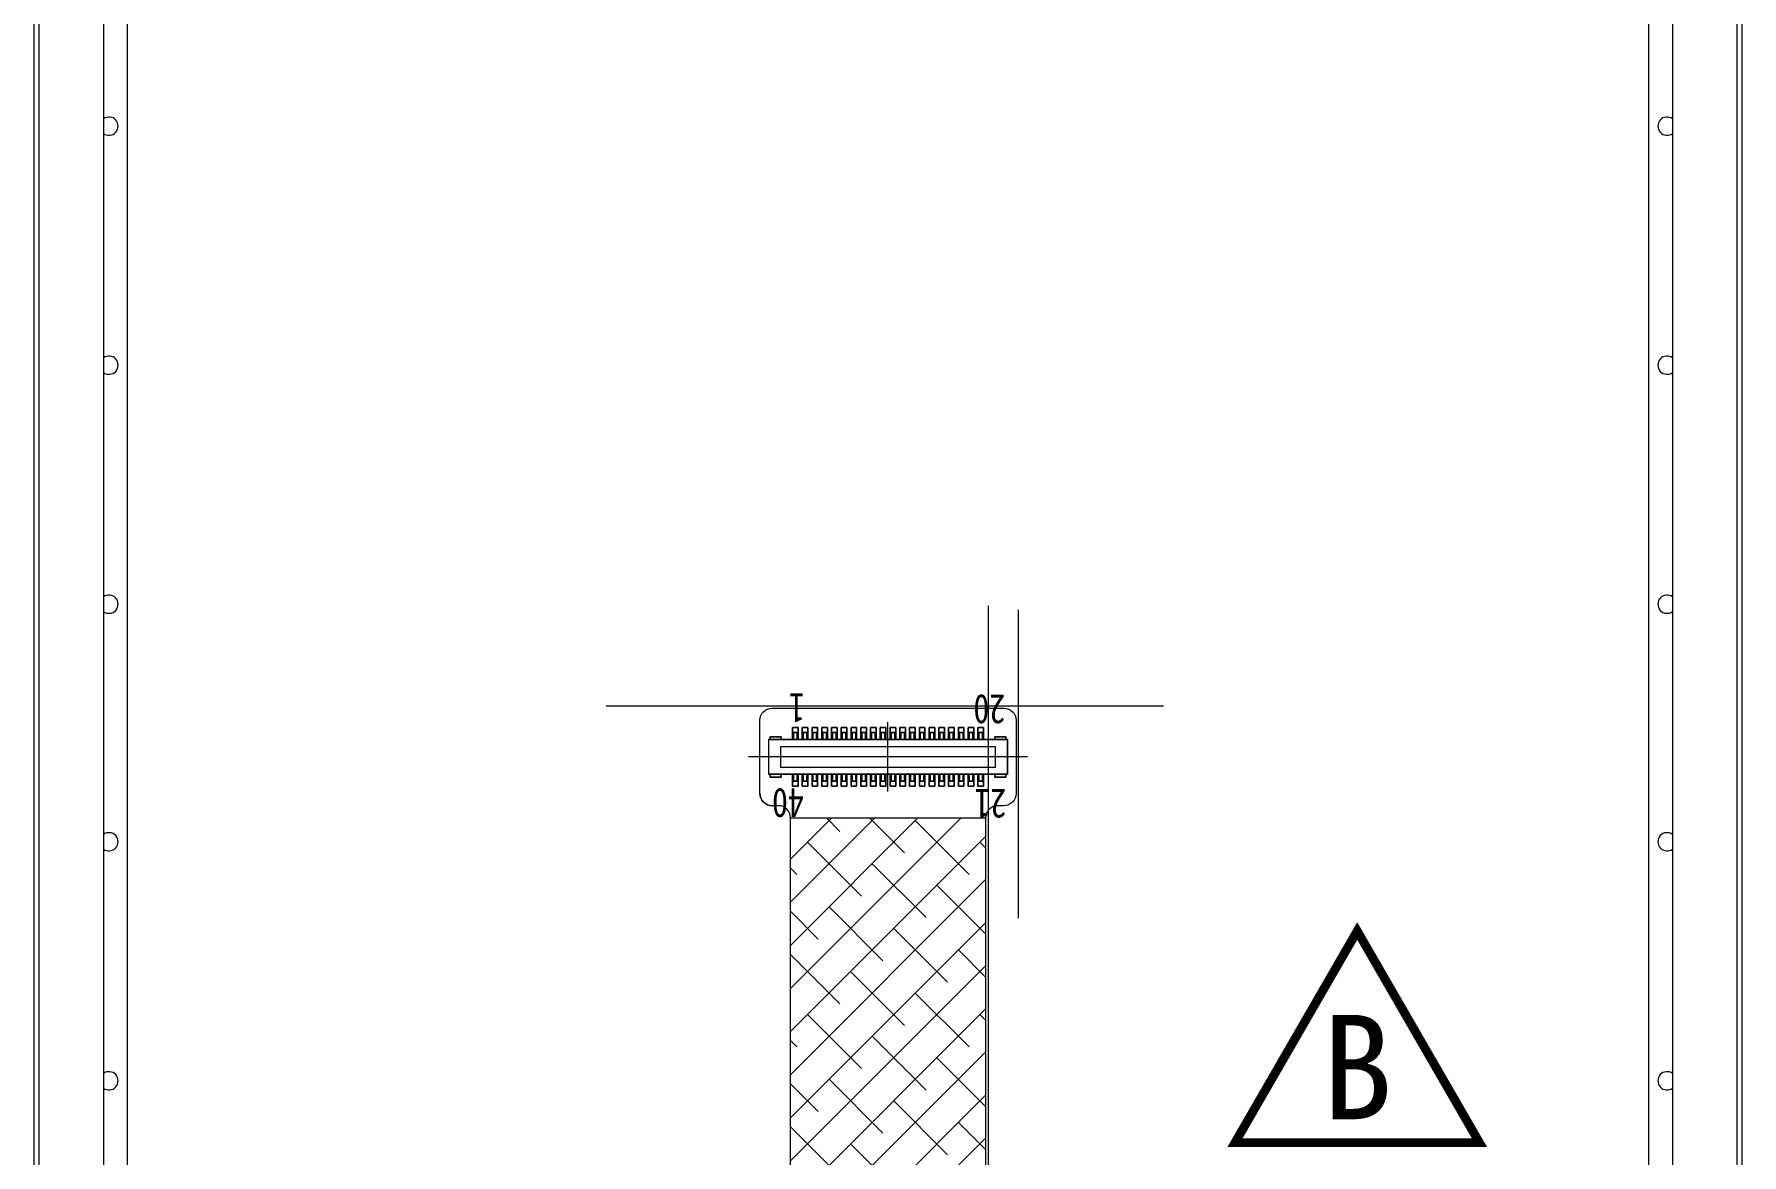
# Model space of a CAD drawing. Header units: inches. Extents: x 4091 to 6273, y -6229 to -5636.
# Drawn here: x 6058.1 to 6128.1, y -5885.9 to -5840 of the extents above; entities that cross this region are included whole.
import ezdxf
from ezdxf.lldxf.tags import DXFTag

# ---------------------------------------------------------------- set-up
doc = ezdxf.new("R2010")
doc.units = ezdxf.units.IN
doc.header["$LTSCALE"] = 0.5
doc.header["$MEASUREMENT"] = 0
doc.layers.get('0').update_dxf_attribs({"lineweight": 0})
for name, color, linetype, lineweight in [('COVER LENS', 6, 'Continuous', 0), ('LCM', 2, 'Continuous', 0), ('SENSOR', 7, 'Continuous', 0)]:
    doc.layers.add(name, color=color, linetype=linetype, lineweight=lineweight)
doc.styles.add('TEXTSTYLE_0', font='txt', dxfattribs={"width": 0.8})
doc.styles.add('文字', font='simhei.ttf')
tags = doc.linetypes.add('JIS_02_0.7', pattern=[1.35, 0.75, -0.6]).pattern_tags.tags
tags[6:7] = [DXFTag(74, 4), DXFTag(75, 0), DXFTag(340, '0'), DXFTag(46, 1.0), DXFTag(50, 0.0), DXFTag(44, 0.0), DXFTag(45, 0.0)]
tags[4:5] = [DXFTag(74, 4), DXFTag(75, 0), DXFTag(340, '0'), DXFTag(46, 1.0), DXFTag(50, 0.0), DXFTag(44, 0.0), DXFTag(45, 0.0)]

msp = doc.modelspace()

# ---------------------------------------------------------------- hatches: boundary and pattern name
at = {"layer": 'LCM'}
h = msp.add_hatch(dxfattribs=at)
h.set_pattern_fill('ANSI38', color=256, scale=10, angle=180, style=0)
h.set_pattern_definition([(225, (9773.799, -10037.9501), (0.88388348, -0.88388348), []), (315, (9773.799, -10037.9501), (2.65165043, -0.88388348), [3.125, -1.875])])
edge = h.paths.add_edge_path()
edge.add_line((6076.4311, -5927.2697), (6071.7652, -5927.2697))
edge.add_line((6071.7652, -5927.2697), (6071.7652, -5921.8203))
edge.add_arc((6072.7652, -5921.8203), 1, 90, 180, ccw=False)
edge.add_line((6072.7652, -5920.8203), (6087.5752, -5920.8203))
edge.add_arc((6087.5752, -5919.3203), 1.5, 270, 360)
edge.add_line((6089.0752, -5919.3203), (6089.0752, -5872.0965))
edge.add_line((6089.0752, -5872.0965), (6097.0752, -5872.0965))
edge.add_line((6097.0752, -5872.0965), (6097.0752, -5919.3203))
edge.add_arc((6098.5752, -5919.3203), 1.5, 180, 270)
edge.add_line((6098.5752, -5920.8203), (6113.4752, -5920.8203))
edge.add_arc((6113.4752, -5921.8203), 1, 0, 90, ccw=False)
edge.add_line((6114.4752, -5921.8203), (6114.4752, -5932.8203))
edge.add_arc((6113.4752, -5932.8203), 1, -90, 0, ccw=False)
edge.add_line((6113.4752, -5933.8203), (6076.4311, -5933.8203))
edge.add_line((6076.4311, -5933.8203), (6076.4311, -5927.2697))
h = msp.add_hatch(dxfattribs=at)
h.set_pattern_fill('ANSI38', color=256, scale=10, angle=180, style=0)
h.set_pattern_definition([(225, (9773.799, -10037.9501), (0.88388348, -0.88388348), []), (315, (9773.799, -10037.9501), (2.65165043, -0.88388348), [3.125, -1.875])])
edge = h.paths.add_edge_path()
edge.add_line((6076.4311, -5927.2697), (6071.7652, -5927.2697))
edge.add_line((6071.7652, -5927.2697), (6071.7652, -5921.8203))
edge.add_arc((6072.7652, -5921.8203), 1, 90, 180, ccw=False)
edge.add_line((6072.7652, -5920.8203), (6087.5752, -5920.8203))
edge.add_arc((6087.5752, -5919.3203), 1.5, 270, 360)
edge.add_line((6089.0752, -5919.3203), (6089.0752, -5872.0965))
edge.add_line((6089.0752, -5872.0965), (6097.0752, -5872.0965))
edge.add_line((6097.0752, -5872.0965), (6097.0752, -5919.3203))
edge.add_arc((6098.5752, -5919.3203), 1.5, 180, 270)
edge.add_line((6098.5752, -5920.8203), (6113.4752, -5920.8203))
edge.add_arc((6113.4752, -5921.8203), 1, 0, 90, ccw=False)
edge.add_line((6114.4752, -5921.8203), (6114.4752, -5932.8203))
edge.add_arc((6113.4752, -5932.8203), 1, -90, 0, ccw=False)
edge.add_line((6113.4752, -5933.8203), (6076.4311, -5933.8203))
edge.add_line((6076.4311, -5933.8203), (6076.4311, -5927.2697))

# ---------------------------------------------------------------- linework, layer by layer
at = {"color": 1, "lineweight": 0, "const_width": 0.3629}
msp.add_lwpolyline([(6117.3208, -5885.414), (6112.3097, -5876.7344), (6107.2985, -5885.414)], close=True, dxfattribs=at)
at = {"layer": 'COVER LENS', "lineweight": 0}
msp.add_lwpolyline([(6128.0752, -5796.6961), (6128.0752, -5939.8961, -0.4142136), (6126.1752, -5941.7961), (6059.9752, -5941.7961, -0.4142136), (6058.0752, -5939.8961), (6058.0752, -5796.6961, -0.4142136), (6059.9752, -5794.7961), (6126.1752, -5794.7961, -0.4142136)], format="xyb", close=True, dxfattribs=at)
at = {"layer": 'COVER LENS', "color": 1, "lineweight": 0}
msp.add_lwpolyline([(6124.2672, -5805.2121), (6061.8832, -5805.2121), (6061.8832, -5929.4801), (6124.2672, -5929.4801)], close=True, dxfattribs=at)
at = {"layer": 'LCM'}
for p, q in [((6060.9172, -5804.2693), (6060.9172, -5934.8513)), ((6125.2332, -5804.2693), (6125.2332, -5934.8513)), ((6097.1752, -5863.4009), (6097.1752, -5921.7987)), ((6098.4252, -5876.2055), (6098.4252, -5863.5621)), ((6081.5254, -5867.4965), (6104.373, -5867.4965))]:
    msp.add_line(p, q, dxfattribs=at)
at = {"layer": 'LCM', "linetype": 'JIS_02_0.7', "ltscale": 6}
for p, q in [((6097.1752, -5863.4009), (6097.1752, -5921.7987)), ((6098.4252, -5876.2055), (6098.4252, -5863.5621)), ((6081.5254, -5867.4965), (6104.373, -5867.4965))]:
    msp.add_line(p, q, dxfattribs=at)
at = {"layer": 'LCM'}
for points in [[(6087.8252, -5871.0965), (6087.8252, -5868.0965, -0.4142136), (6088.3252, -5867.5965), (6097.8252, -5867.5965, -0.4142136), (6098.3252, -5868.0965), (6098.3252, -5871.0965, -0.4142136), (6097.8252, -5871.5965), (6097.5752, -5871.5965, 0.4142136), (6097.0752, -5872.0965), (6097.0752, -5886.5275, 0.4142136)], [(6087.8252, -5871.0965, 0.4142136), (6088.3252, -5871.5965, -0.4142136), (6087.8252, -5871.0965), (6087.8252, -5868.0965, -0.4142136), (6088.3252, -5867.5965), (6097.8252, -5867.5965, -0.4142136), (6098.3252, -5868.0965), (6098.3252, -5871.0965, -0.4142136), (6097.8252, -5871.5965), (6097.5752, -5871.5965, 0.4142136), (6097.0752, -5872.0965), (6097.0752, -5886.5275, 0.4142136)], [(6074.4135, -5935.8943), (6074.4135, -5935.5858, -0.2443869), (6074.6262, -5935.1765), (6076.0183, -5934.1993, 0.2443869), (6076.2311, -5933.79), (6076.2311, -5931.7003, 0.4142136), (6075.2311, -5930.7003), (6072.7652, -5930.7003, -0.4142136), (6071.7652, -5929.7003), (6071.7652, -5921.8203, -0.4142136), (6072.7652, -5920.8203), (6087.5752, -5920.8203, 0.4142136), (6089.0752, -5919.3203), (6089.0752, -5910.2343, 0.4142136), (6088.5752, -5909.7343), (6087.5752, -5909.7343, -0.4142136), (6087.0752, -5909.2343), (6087.0752, -5907.2343, -0.4142136), (6087.5752, -5906.7343), (6088.5752, -5906.7343, 0.4142136), (6089.0752, -5906.2343), (6089.0752, -5872.0965, 0.4142136), (6088.5752, -5871.5965), (6088.3252, -5871.5965)]]:
    msp.add_lwpolyline(points, format="xyb", dxfattribs=at)
for points in [[(6088.2502, -5868.7665), (6088.2502, -5868.8865), (6088.2502, -5868.7665), (6088.7002, -5868.7665), (6088.7002, -5868.8865), (6088.7002, -5868.7665)], [(6089.3902, -5868.3965), (6089.3902, -5868.8865), (6089.3902, -5868.3965), (6089.1602, -5868.3965), (6089.1602, -5868.8865), (6089.1602, -5868.3965)], [(6089.2002, -5868.5965), (6089.2002, -5868.8865), (6089.2002, -5868.5965), (6089.3502, -5868.5965), (6089.3502, -5868.8865), (6089.3502, -5868.5965)], [(6089.7902, -5868.3965), (6089.7902, -5868.8865), (6089.7902, -5868.3965), (6089.5602, -5868.3965), (6089.5602, -5868.8865), (6089.5602, -5868.3965)], [(6089.6002, -5868.5965), (6089.6002, -5868.8865), (6089.6002, -5868.5965), (6089.7502, -5868.5965), (6089.7502, -5868.8865), (6089.7502, -5868.5965)], [(6090.1902, -5868.3965), (6090.1902, -5868.8865), (6090.1902, -5868.3965), (6089.9602, -5868.3965), (6089.9602, -5868.8865), (6089.9602, -5868.3965)], [(6090.0002, -5868.5965), (6090.0002, -5868.8865), (6090.0002, -5868.5965), (6090.1502, -5868.5965), (6090.1502, -5868.8865), (6090.1502, -5868.5965)], [(6090.5902, -5868.3965), (6090.5902, -5868.8865), (6090.5902, -5868.3965), (6090.3602, -5868.3965), (6090.3602, -5868.8865), (6090.3602, -5868.3965)], [(6090.4002, -5868.5965), (6090.4002, -5868.8865), (6090.4002, -5868.5965), (6090.5502, -5868.5965), (6090.5502, -5868.8865), (6090.5502, -5868.5965)], [(6090.7602, -5868.3965), (6090.7602, -5868.8865), (6090.7602, -5868.3965), (6090.9902, -5868.3965), (6090.9902, -5868.8865), (6090.9902, -5868.3965)], [(6090.8002, -5868.5965), (6090.8002, -5868.8865), (6090.8002, -5868.5965), (6090.9502, -5868.5965), (6090.9502, -5868.8865), (6090.9502, -5868.5965)], [(6091.1602, -5868.3965), (6091.1602, -5868.8865), (6091.1602, -5868.3965), (6091.3902, -5868.3965), (6091.3902, -5868.8865), (6091.3902, -5868.3965)], [(6091.2002, -5868.5965), (6091.2002, -5868.8865), (6091.2002, -5868.5965), (6091.3502, -5868.5965), (6091.3502, -5868.8865), (6091.3502, -5868.5965)], [(6091.5602, -5868.3965), (6091.5602, -5868.8865), (6091.5602, -5868.3965), (6091.7902, -5868.3965), (6091.7902, -5868.8865), (6091.7902, -5868.3965)], [(6091.6002, -5868.5965), (6091.6002, -5868.8865), (6091.6002, -5868.5965), (6091.7502, -5868.5965), (6091.7502, -5868.8865), (6091.7502, -5868.5965)], [(6091.9602, -5868.3965), (6091.9602, -5868.8865), (6091.9602, -5868.3965), (6092.1902, -5868.3965), (6092.1902, -5868.8865), (6092.1902, -5868.3965)], [(6092.0002, -5868.5965), (6092.0002, -5868.8865), (6092.0002, -5868.5965), (6092.1502, -5868.5965), (6092.1502, -5868.8865), (6092.1502, -5868.5965)], [(6092.3602, -5868.3965), (6092.3602, -5868.8865), (6092.3602, -5868.3965), (6092.5902, -5868.3965), (6092.5902, -5868.8865), (6092.5902, -5868.3965)], [(6092.4002, -5868.5965), (6092.4002, -5868.8865), (6092.4002, -5868.5965), (6092.5502, -5868.5965), (6092.5502, -5868.8865), (6092.5502, -5868.5965)], [(6092.7602, -5868.3965), (6092.7602, -5868.8865), (6092.7602, -5868.3965), (6092.9902, -5868.3965), (6092.9902, -5868.8865), (6092.9902, -5868.3965)], [(6092.8002, -5868.5965), (6092.8002, -5868.8865), (6092.8002, -5868.5965), (6092.9502, -5868.5965), (6092.9502, -5868.8865), (6092.9502, -5868.5965)], [(6093.1602, -5868.3965), (6093.1602, -5868.8865), (6093.1602, -5868.3965), (6093.3902, -5868.3965), (6093.3902, -5868.8865), (6093.3902, -5868.3965)], [(6093.2002, -5868.5965), (6093.2002, -5868.8865), (6093.2002, -5868.5965), (6093.3502, -5868.5965), (6093.3502, -5868.8865), (6093.3502, -5868.5965)], [(6093.5602, -5868.3965), (6093.5602, -5868.8865), (6093.5602, -5868.3965), (6093.7902, -5868.3965), (6093.7902, -5868.8865), (6093.7902, -5868.3965)], [(6093.6002, -5868.5965), (6093.6002, -5868.8865), (6093.6002, -5868.5965), (6093.7502, -5868.5965), (6093.7502, -5868.8865), (6093.7502, -5868.5965)], [(6093.9602, -5868.3965), (6093.9602, -5868.8865), (6093.9602, -5868.3965), (6094.1902, -5868.3965), (6094.1902, -5868.8865), (6094.1902, -5868.3965)], [(6094.0002, -5868.5965), (6094.0002, -5868.8865), (6094.0002, -5868.5965), (6094.1502, -5868.5965), (6094.1502, -5868.8865), (6094.1502, -5868.5965)], [(6094.3602, -5868.3965), (6094.3602, -5868.8865), (6094.3602, -5868.3965), (6094.5902, -5868.3965), (6094.5902, -5868.8865), (6094.5902, -5868.3965)], [(6094.4002, -5868.5965), (6094.4002, -5868.8865), (6094.4002, -5868.5965), (6094.5502, -5868.5965), (6094.5502, -5868.8865), (6094.5502, -5868.5965)], [(6094.7602, -5868.3965), (6094.7602, -5868.8865), (6094.7602, -5868.3965), (6094.9902, -5868.3965), (6094.9902, -5868.8865), (6094.9902, -5868.3965)], [(6094.8002, -5868.5965), (6094.8002, -5868.8865), (6094.8002, -5868.5965), (6094.9502, -5868.5965), (6094.9502, -5868.8865), (6094.9502, -5868.5965)], [(6095.1602, -5868.3965), (6095.1602, -5868.8865), (6095.1602, -5868.3965), (6095.3902, -5868.3965), (6095.3902, -5868.8865), (6095.3902, -5868.3965)], [(6095.2002, -5868.5965), (6095.2002, -5868.8865), (6095.2002, -5868.5965), (6095.3502, -5868.5965), (6095.3502, -5868.8865), (6095.3502, -5868.5965)], [(6095.7902, -5868.3965), (6095.7902, -5868.8865), (6095.7902, -5868.3965), (6095.5602, -5868.3965), (6095.5602, -5868.8865), (6095.5602, -5868.3965)], [(6095.6002, -5868.5965), (6095.6002, -5868.8865), (6095.6002, -5868.5965), (6095.7502, -5868.5965), (6095.7502, -5868.8865), (6095.7502, -5868.5965)], [(6096.1902, -5868.3965), (6096.1902, -5868.8865), (6096.1902, -5868.3965), (6095.9602, -5868.3965), (6095.9602, -5868.8865), (6095.9602, -5868.3965)], [(6096.0002, -5868.5965), (6096.0002, -5868.8865), (6096.0002, -5868.5965), (6096.1502, -5868.5965), (6096.1502, -5868.8865), (6096.1502, -5868.5965)], [(6096.5902, -5868.3965), (6096.5902, -5868.8865), (6096.5902, -5868.3965), (6096.3602, -5868.3965), (6096.3602, -5868.8865), (6096.3602, -5868.3965)], [(6096.4002, -5868.5965), (6096.4002, -5868.8865), (6096.4002, -5868.5965), (6096.5502, -5868.5965), (6096.5502, -5868.8865), (6096.5502, -5868.5965)], [(6096.9902, -5868.3965), (6096.9902, -5868.8865), (6096.9902, -5868.3965), (6096.7602, -5868.3965), (6096.7602, -5868.8865), (6096.7602, -5868.3965)], [(6096.8002, -5868.5965), (6096.8002, -5868.8865), (6096.8002, -5868.5965), (6096.9502, -5868.5965), (6096.9502, -5868.8865), (6096.9502, -5868.5965)], [(6097.4502, -5868.7665), (6097.4502, -5868.8865), (6097.4502, -5868.7665), (6097.9002, -5868.7665), (6097.9002, -5868.8865), (6097.9002, -5868.7665)], [(6088.1752, -5868.8865), (6088.1752, -5870.3065), (6097.9752, -5870.3065), (6097.9752, -5868.8865), (6088.1752, -5868.8865), (6097.9752, -5868.8865), (6097.9752, -5870.3065), (6097.9752, -5868.8865)], [(6088.6752, -5869.1765), (6088.6752, -5870.0165), (6097.4752, -5870.0165), (6097.4752, -5869.1765)], [(6097.4752, -5870.0165), (6097.4752, -5869.1765), (6088.6752, -5869.1765), (6088.6752, -5870.0165)], [(6088.1752, -5870.3065), (6097.9752, -5870.3065)], [(6088.7002, -5870.4265), (6088.7002, -5870.3065), (6088.7002, -5870.4265), (6088.2502, -5870.4265), (6088.2502, -5870.3065), (6088.2502, -5870.4265)], [(6089.1602, -5870.7965), (6089.1602, -5870.3065), (6089.1602, -5870.7965), (6089.3902, -5870.7965), (6089.3902, -5870.3065), (6089.3902, -5870.7965)], [(6089.3502, -5870.5965), (6089.3502, -5870.3065), (6089.3502, -5870.5965), (6089.2002, -5870.5965), (6089.2002, -5870.3065), (6089.2002, -5870.5965)], [(6089.5602, -5870.7965), (6089.5602, -5870.3065), (6089.5602, -5870.7965), (6089.7902, -5870.7965), (6089.7902, -5870.3065), (6089.7902, -5870.7965)], [(6089.7502, -5870.5965), (6089.7502, -5870.3065), (6089.7502, -5870.5965), (6089.6002, -5870.5965), (6089.6002, -5870.3065), (6089.6002, -5870.5965)], [(6089.9602, -5870.7965), (6089.9602, -5870.3065), (6089.9602, -5870.7965), (6090.1902, -5870.7965), (6090.1902, -5870.3065), (6090.1902, -5870.7965)], [(6090.1502, -5870.5965), (6090.1502, -5870.3065), (6090.1502, -5870.5965), (6090.0002, -5870.5965), (6090.0002, -5870.3065), (6090.0002, -5870.5965)], [(6090.3602, -5870.7965), (6090.3602, -5870.3065), (6090.3602, -5870.7965), (6090.5902, -5870.7965), (6090.5902, -5870.3065), (6090.5902, -5870.7965)], [(6090.5502, -5870.5965), (6090.5502, -5870.3065), (6090.5502, -5870.5965), (6090.4002, -5870.5965), (6090.4002, -5870.3065), (6090.4002, -5870.5965)], [(6090.9902, -5870.7965), (6090.9902, -5870.3065), (6090.9902, -5870.7965), (6090.7602, -5870.7965), (6090.7602, -5870.3065), (6090.7602, -5870.7965)], [(6090.9502, -5870.5965), (6090.9502, -5870.3065), (6090.9502, -5870.5965), (6090.8002, -5870.5965), (6090.8002, -5870.3065), (6090.8002, -5870.5965)], [(6091.3902, -5870.7965), (6091.3902, -5870.3065), (6091.3902, -5870.7965), (6091.1602, -5870.7965), (6091.1602, -5870.3065), (6091.1602, -5870.7965)], [(6091.3502, -5870.5965), (6091.3502, -5870.3065), (6091.3502, -5870.5965), (6091.2002, -5870.5965), (6091.2002, -5870.3065), (6091.2002, -5870.5965)], [(6091.7902, -5870.7965), (6091.7902, -5870.3065), (6091.7902, -5870.7965), (6091.5602, -5870.7965), (6091.5602, -5870.3065), (6091.5602, -5870.7965)], [(6091.7502, -5870.5965), (6091.7502, -5870.3065), (6091.7502, -5870.5965), (6091.6002, -5870.5965), (6091.6002, -5870.3065), (6091.6002, -5870.5965)], [(6092.1902, -5870.7965), (6092.1902, -5870.3065), (6092.1902, -5870.7965), (6091.9602, -5870.7965), (6091.9602, -5870.3065), (6091.9602, -5870.7965)], [(6092.1502, -5870.5965), (6092.1502, -5870.3065), (6092.1502, -5870.5965), (6092.0002, -5870.5965), (6092.0002, -5870.3065), (6092.0002, -5870.5965)], [(6092.5902, -5870.7965), (6092.5902, -5870.3065), (6092.5902, -5870.7965), (6092.3602, -5870.7965), (6092.3602, -5870.3065), (6092.3602, -5870.7965)], [(6092.5502, -5870.5965), (6092.5502, -5870.3065), (6092.5502, -5870.5965), (6092.4002, -5870.5965), (6092.4002, -5870.3065), (6092.4002, -5870.5965)], [(6092.9902, -5870.7965), (6092.9902, -5870.3065), (6092.9902, -5870.7965), (6092.7602, -5870.7965), (6092.7602, -5870.3065), (6092.7602, -5870.7965)], [(6092.9502, -5870.5965), (6092.9502, -5870.3065), (6092.9502, -5870.5965), (6092.8002, -5870.5965), (6092.8002, -5870.3065), (6092.8002, -5870.5965)], [(6093.3902, -5870.7965), (6093.3902, -5870.3065), (6093.3902, -5870.7965), (6093.1602, -5870.7965), (6093.1602, -5870.3065), (6093.1602, -5870.7965)], [(6093.3502, -5870.5965), (6093.3502, -5870.3065), (6093.3502, -5870.5965), (6093.2002, -5870.5965), (6093.2002, -5870.3065), (6093.2002, -5870.5965)], [(6093.7902, -5870.7965), (6093.7902, -5870.3065), (6093.7902, -5870.7965), (6093.5602, -5870.7965), (6093.5602, -5870.3065), (6093.5602, -5870.7965)], [(6093.7502, -5870.5965), (6093.7502, -5870.3065), (6093.7502, -5870.5965), (6093.6002, -5870.5965), (6093.6002, -5870.3065), (6093.6002, -5870.5965)], [(6094.1902, -5870.7965), (6094.1902, -5870.3065), (6094.1902, -5870.7965), (6093.9602, -5870.7965), (6093.9602, -5870.3065), (6093.9602, -5870.7965)], [(6094.1502, -5870.5965), (6094.1502, -5870.3065), (6094.1502, -5870.5965), (6094.0002, -5870.5965), (6094.0002, -5870.3065), (6094.0002, -5870.5965)], [(6094.5902, -5870.7965), (6094.5902, -5870.3065), (6094.5902, -5870.7965), (6094.3602, -5870.7965), (6094.3602, -5870.3065), (6094.3602, -5870.7965)], [(6094.5502, -5870.5965), (6094.5502, -5870.3065), (6094.5502, -5870.5965), (6094.4002, -5870.5965), (6094.4002, -5870.3065), (6094.4002, -5870.5965)], [(6094.9902, -5870.7965), (6094.9902, -5870.3065), (6094.9902, -5870.7965), (6094.7602, -5870.7965), (6094.7602, -5870.3065), (6094.7602, -5870.7965)], [(6094.9502, -5870.5965), (6094.9502, -5870.3065), (6094.9502, -5870.5965), (6094.8002, -5870.5965), (6094.8002, -5870.3065), (6094.8002, -5870.5965)], [(6095.3902, -5870.7965), (6095.3902, -5870.3065), (6095.3902, -5870.7965), (6095.1602, -5870.7965), (6095.1602, -5870.3065), (6095.1602, -5870.7965)], [(6095.3502, -5870.5965), (6095.3502, -5870.3065), (6095.3502, -5870.5965), (6095.2002, -5870.5965), (6095.2002, -5870.3065), (6095.2002, -5870.5965)], [(6095.5602, -5870.7965), (6095.5602, -5870.3065), (6095.5602, -5870.7965), (6095.7902, -5870.7965), (6095.7902, -5870.3065), (6095.7902, -5870.7965)], [(6095.7502, -5870.5965), (6095.7502, -5870.3065), (6095.7502, -5870.5965), (6095.6002, -5870.5965), (6095.6002, -5870.3065), (6095.6002, -5870.5965)], [(6095.9602, -5870.7965), (6095.9602, -5870.3065), (6095.9602, -5870.7965), (6096.1902, -5870.7965), (6096.1902, -5870.3065), (6096.1902, -5870.7965)], [(6096.1502, -5870.5965), (6096.1502, -5870.3065), (6096.1502, -5870.5965), (6096.0002, -5870.5965), (6096.0002, -5870.3065), (6096.0002, -5870.5965)], [(6096.3602, -5870.7965), (6096.3602, -5870.3065), (6096.3602, -5870.7965), (6096.5902, -5870.7965), (6096.5902, -5870.3065), (6096.5902, -5870.7965)], [(6096.5502, -5870.5965), (6096.5502, -5870.3065), (6096.5502, -5870.5965), (6096.4002, -5870.5965), (6096.4002, -5870.3065), (6096.4002, -5870.5965)], [(6096.7602, -5870.7965), (6096.7602, -5870.3065), (6096.7602, -5870.7965), (6096.9902, -5870.7965), (6096.9902, -5870.3065), (6096.9902, -5870.7965)], [(6096.9502, -5870.5965), (6096.9502, -5870.3065), (6096.9502, -5870.5965), (6096.8002, -5870.5965), (6096.8002, -5870.3065), (6096.8002, -5870.5965)], [(6097.9002, -5870.4265), (6097.9002, -5870.3065), (6097.9002, -5870.4265), (6097.4502, -5870.4265), (6097.4502, -5870.3065), (6097.4502, -5870.4265)]]:
    msp.add_lwpolyline(points, close=True, dxfattribs=at)
for points in [[(6093.0752, -5871.0165), (6093.0752, -5868.1765)], [(6093.0752, -5870.3065), (6093.0752, -5868.8865)], [(6098.7952, -5869.5965), (6087.3552, -5869.5965)]]:
    msp.add_lwpolyline(points, dxfattribs=at)
msp.add_lwpolyline([(6076.4311, -5927.2697), (6071.7652, -5927.2697), (6071.7652, -5921.8203, -0.4142136), (6072.7652, -5920.8203), (6087.5752, -5920.8203, 0.4142136), (6089.0752, -5919.3203), (6089.0752, -5872.0965), (6097.0752, -5872.0965), (6097.0752, -5919.3203, 0.4142136), (6098.5752, -5920.8203), (6113.4752, -5920.8203, -0.4142136), (6114.4752, -5921.8203), (6114.4752, -5932.8203, -0.4142136), (6113.4752, -5933.8203), (6076.4311, -5933.8203)], format="xyb", close=True, dxfattribs=at)
msp.add_lwpolyline([(6076.4311, -5927.2697), (6071.7652, -5927.2697), (6071.7652, -5921.8203, -0.4142136), (6072.7652, -5920.8203), (6087.5752, -5920.8203, 0.4142136), (6089.0752, -5919.3203), (6089.0752, -5872.0965), (6097.0752, -5872.0965), (6097.0752, -5919.3203, 0.4142136), (6098.5752, -5920.8203), (6113.4752, -5920.8203, -0.4142136), (6114.4752, -5921.8203), (6114.4752, -5932.8203, -0.4142136), (6113.4752, -5933.8203), (6076.4311, -5933.8203)], format="xyb", close=True, dxfattribs=at)
for centre, start, end in [((6061.1422, -5843.7353), 233.130102, 126.869898), ((6125.0082, -5843.7353), 53.130102, 306.869898), ((6061.1422, -5853.5353), 233.130102, 126.869898), ((6125.0082, -5853.5353), 53.130102, 306.869898), ((6061.1422, -5863.3353), 233.130102, 126.869898), ((6125.0082, -5863.3353), 53.130102, 306.869898), ((6061.1422, -5873.0767), 233.130102, 126.869898), ((6125.0082, -5873.0767), 53.130102, 306.869898), ((6061.1422, -5882.8767), 233.130102, 126.869898), ((6125.0082, -5882.8767), 53.130102, 306.869898)]:
    msp.add_arc(centre, 0.375, start, end, dxfattribs=at)
at = {"layer": 'SENSOR'}
msp.add_lwpolyline([(6126.1752, -5941.5961), (6059.9752, -5941.5961, -0.4142136), (6058.2752, -5939.8961), (6058.2752, -5796.6961, -0.4142136), (6059.9752, -5794.9961), (6126.1752, -5794.9961, -0.4142136), (6127.8752, -5796.6961), (6127.8752, -5939.8961, -0.4142136), (6126.1752, -5941.5961)], format="xyb", dxfattribs=at)

# ---------------------------------------------------------------- texts
at = {"color": 1, "lineweight": 0, "insert": (6110.8509, -5880.1723), "char_height": 4.2802, "width": 173.561729, "attachment_point": 1, "style": '文字'}
msp.add_mtext('B', dxfattribs=at)
at = {"layer": 'LCM', "char_height": 1.2, "attachment_point": 9, "rotation": 180, "style": 'TEXTSTYLE_0'}
for s, insert in [('{\\fSimSun|b0|i0|c134|p2;\\C4;1}', (6089.0106, -5866.995)), ('{\\fSimSun|b0|i0|c134|p2;\\C4;20}', (6096.5756, -5867.0262)), ('{\\fSimSun|b0|i0|c134|p2;\\C4;40}', (6088.3203, -5870.8696)), ('{\\fSimSun|b0|i0|c134|p2;\\C4;21}', (6096.6177, -5870.9143))]:
    msp.add_mtext(s, dxfattribs=dict(at, insert=insert))

doc.saveas('drawing.dxf')
